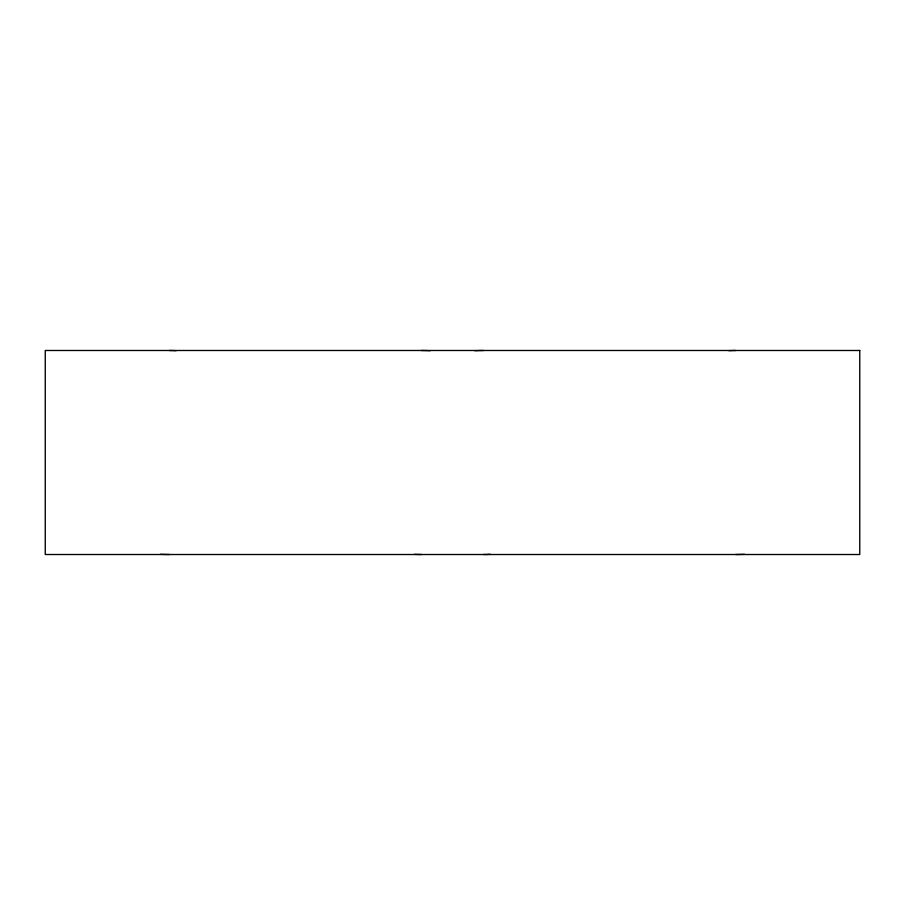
<?xml version="1.0" encoding="UTF-8"?>
<svg xmlns="http://www.w3.org/2000/svg" width="905" height="905" viewBox="0 0 905 905"><rect width="100%" height="100%" fill="white"/><g stroke="black" fill="none" stroke-linecap="round" stroke-linejoin="round"><path stroke-width="1.36" d="M474.797 350.71A44.379 4.502 -5.9 0 1 483.553 350.507M490.34 554.29A44.379 4.502 5.9 0 1 483.553 554.494M728.864 350.71A44.379 4.502 5.9 0 1 735.652 350.507M744.419 554.29A44.379 4.502 -5.9 0 1 735.652 554.494M421.447 350.507A44.379 4.502 5.9 0 1 430.203 350.71M421.447 554.494A44.379 4.502 -5.9 0 1 414.66 554.29M169.348 350.507A44.379 4.502 -5.9 0 1 176.136 350.71M169.348 554.494A44.379 4.502 5.9 0 1 160.581 554.29M859.75 350.484L45.25 350.484L45.25 554.516L859.75 554.516L859.75 350.484"/></g></svg>
